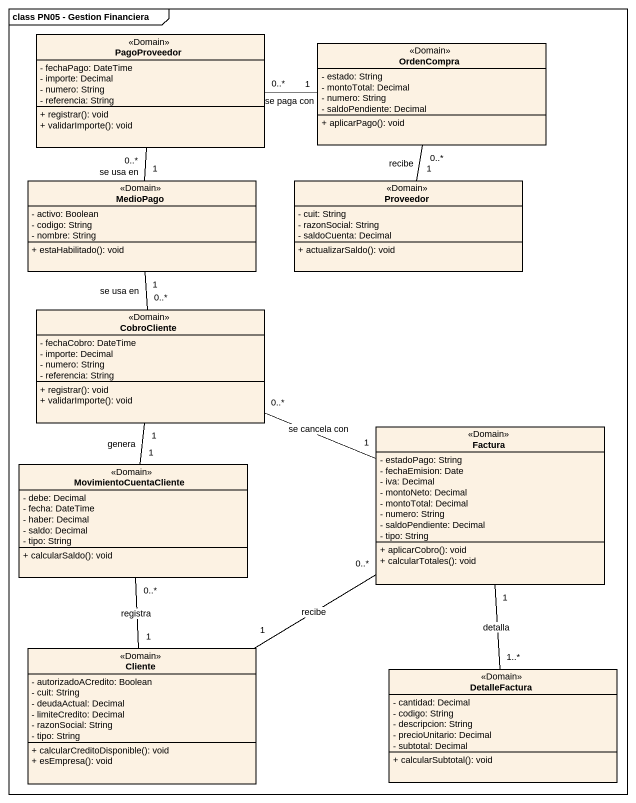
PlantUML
@startuml
mainframe class PN05 - Gestion Financiera
hide circle
hide empty members
skinparam classAttributeIconSize 0
class PagoProveedor <<Domain>> {
  - fechaPago: DateTime
  - importe: Decimal
  - numero: String
  - referencia: String
  + registrar(): void
  + validarImporte(): void
}
class OrdenCompra <<Domain>> {
  - estado: String
  - montoTotal: Decimal
  - numero: String
  - saldoPendiente: Decimal
  + aplicarPago(): void
}
class MedioPago <<Domain>> {
  - activo: Boolean
  - codigo: String
  - nombre: String
  + estaHabilitado(): void
}
class Proveedor <<Domain>> {
  - cuit: String
  - razonSocial: String
  - saldoCuenta: Decimal
  + actualizarSaldo(): void
}
class CobroCliente <<Domain>> {
  - fechaCobro: DateTime
  - importe: Decimal
  - numero: String
  - referencia: String
  + registrar(): void
  + validarImporte(): void
}
class Factura <<Domain>> {
  - estadoPago: String
  - fechaEmision: Date
  - iva: Decimal
  - montoNeto: Decimal
  - montoTotal: Decimal
  - numero: String
  - saldoPendiente: Decimal
  - tipo: String
  + aplicarCobro(): void
  + calcularTotales(): void
}
class MovimientoCuentaCliente <<Domain>> {
  - debe: Decimal
  - fecha: DateTime
  - haber: Decimal
  - saldo: Decimal
  - tipo: String
  + calcularSaldo(): void
}
class Cliente <<Domain>> {
  - autorizadoACredito: Boolean
  - cuit: String
  - deudaActual: Decimal
  - limiteCredito: Decimal
  - razonSocial: String
  - tipo: String
  + calcularCreditoDisponible(): void
  + esEmpresa(): void
}
class DetalleFactura <<Domain>> {
  - cantidad: Decimal
  - codigo: String
  - descripcion: String
  - precioUnitario: Decimal
  - subtotal: Decimal
  + calcularSubtotal(): void
}
OrdenCompra "1" -left- "0..*" PagoProveedor : se paga con
MedioPago "1" -up- "0..*" PagoProveedor : se usa en
MedioPago "1" -- "0..*" CobroCliente : se usa en
Proveedor "1" -up- "0..*" OrdenCompra : recibe
CobroCliente "1" -- "1" MovimientoCuentaCliente : genera
Factura "1" -left- "0..*" CobroCliente : se cancela con
Factura "1" -- "1..*" DetalleFactura : detalla
Cliente "1" -up- "0..*" Factura : recibe
Cliente "1" -up- "0..*" MovimientoCuentaCliente : registra
@enduml
